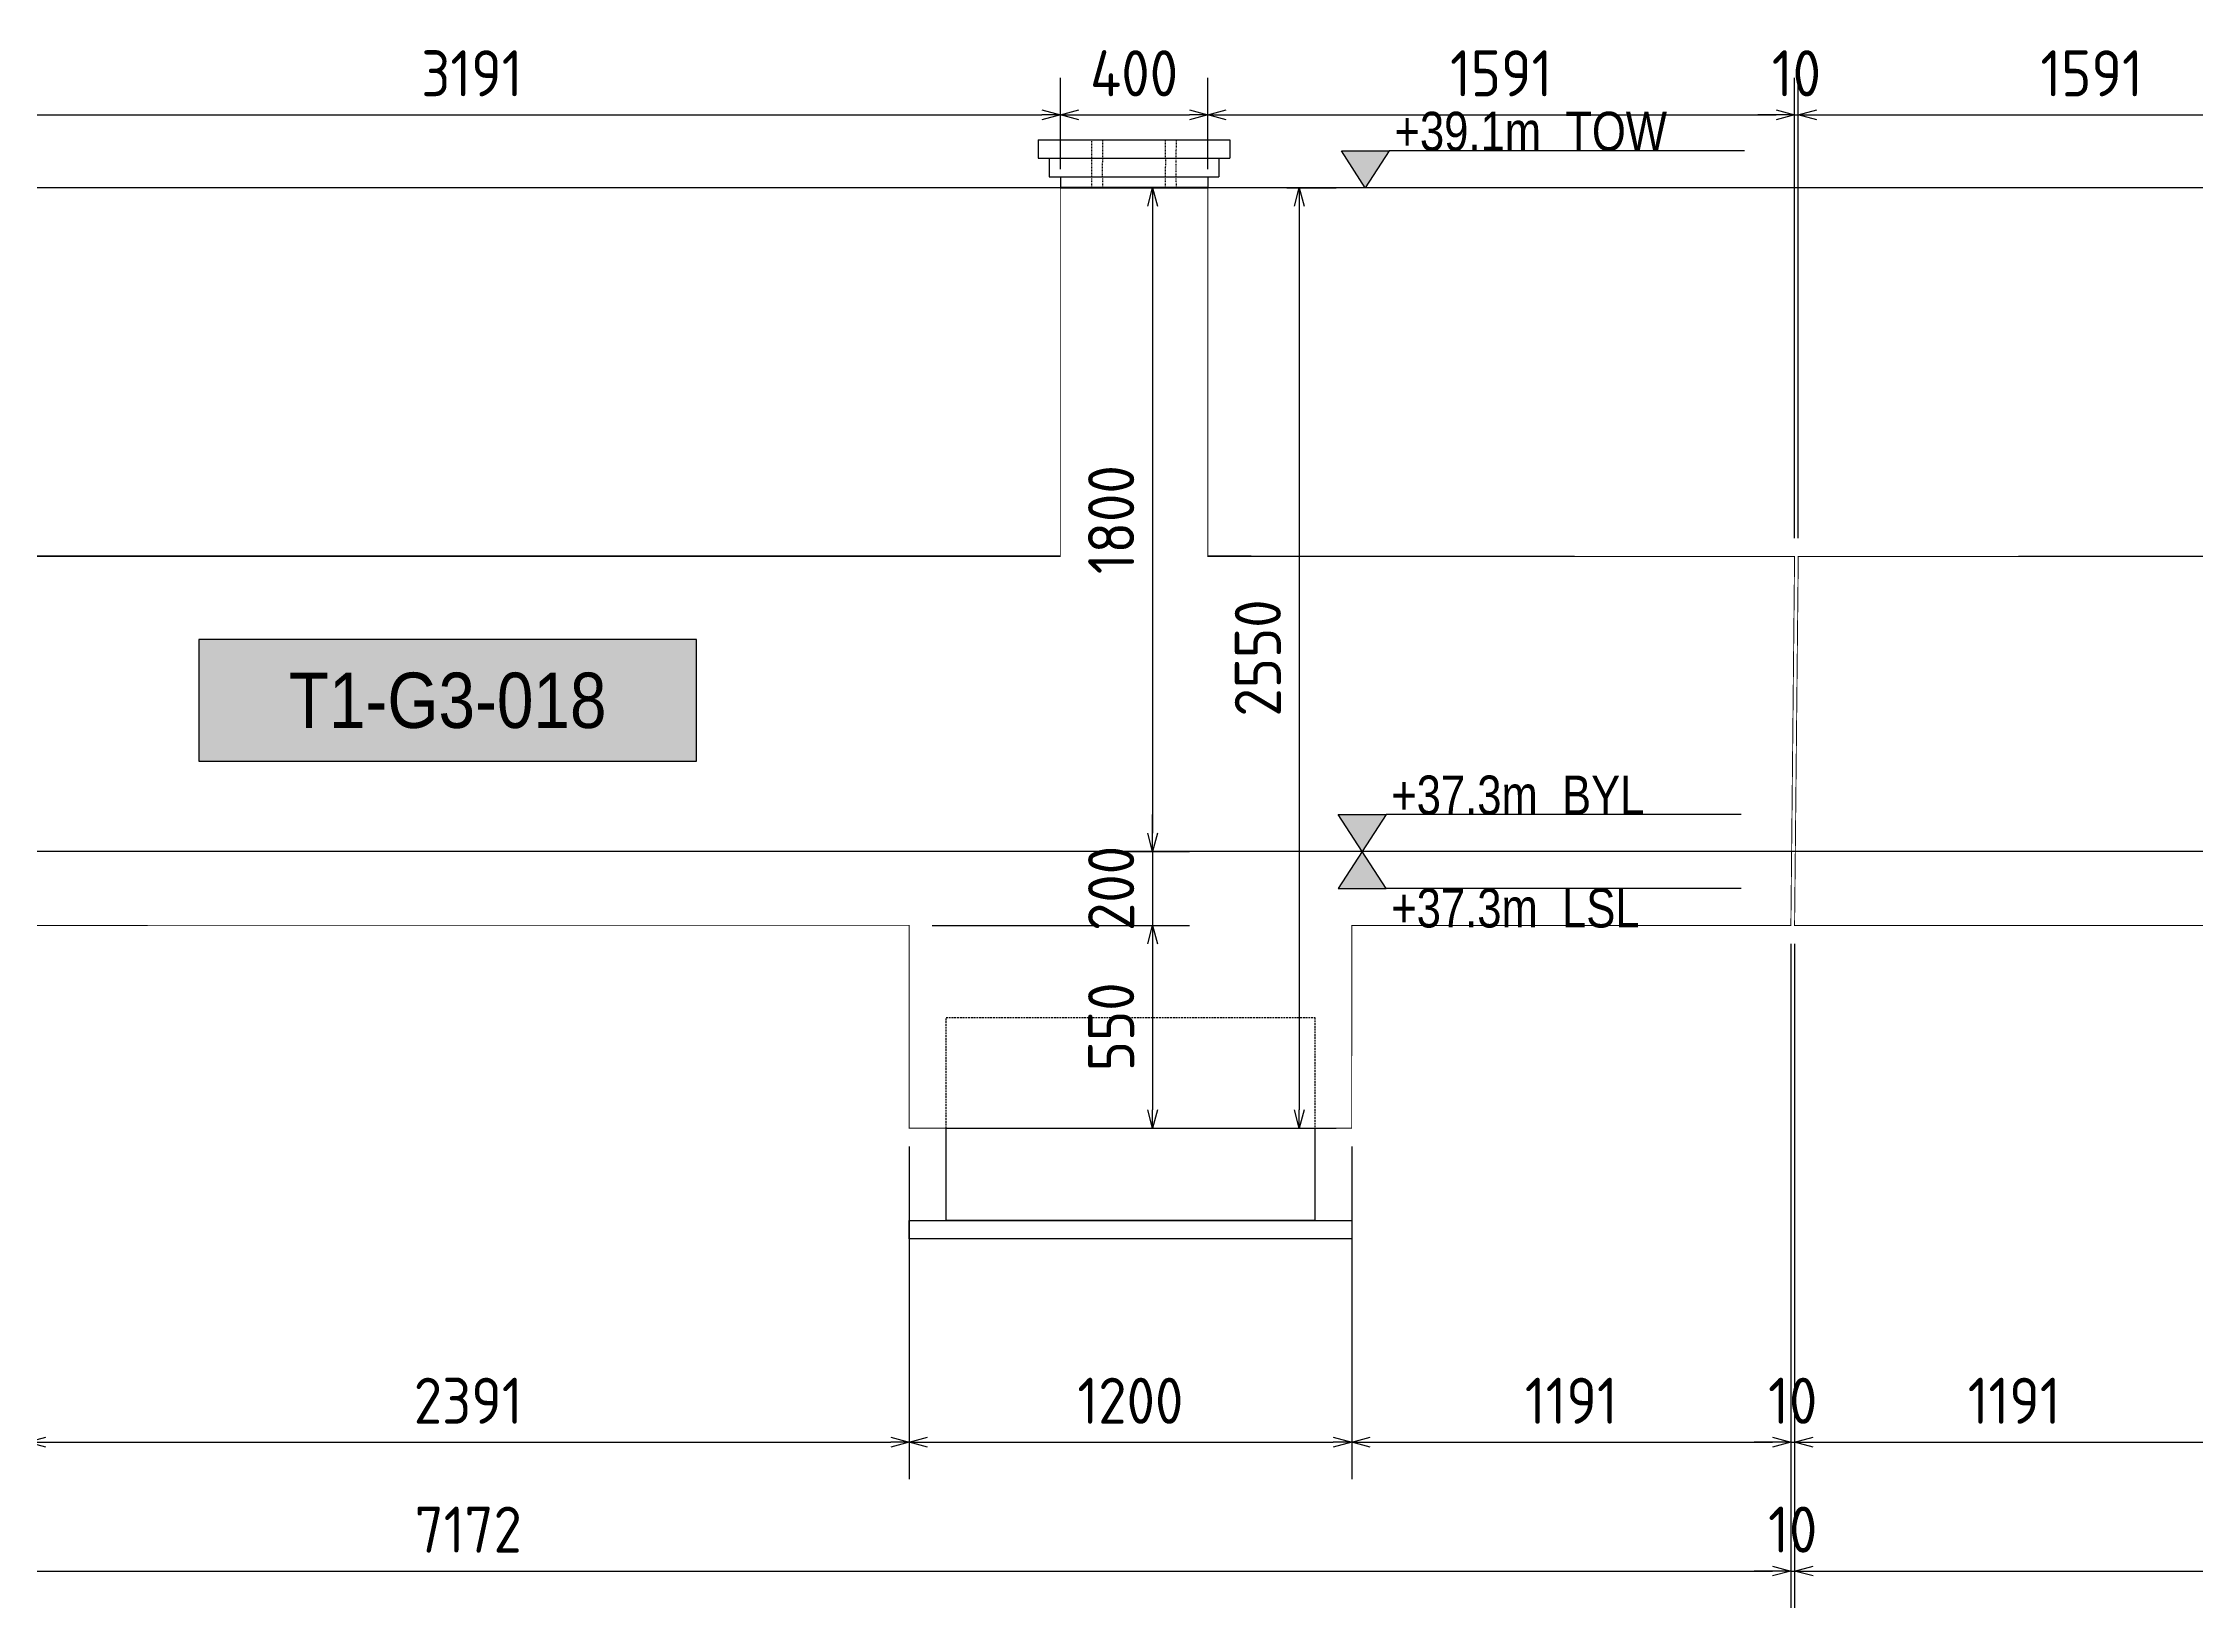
# Model space of a CAD drawing. Header units: centimetres. Extents: x -6122352 to 7132207, y -1694241 to 1947892.
# Drawn here: x 3274010 to 3279849, y 50734 to 54977 of the extents above; entities that cross this region are included whole.
import ezdxf
from ezdxf.enums import TextEntityAlignment as Align

# ---------------------------------------------------------------- set-up
doc = ezdxf.new("R2010")
doc.units = ezdxf.units.CM
doc.header["$MEASUREMENT"] = 0
doc.header["$PDMODE"] = 66
doc.header["$PDSIZE"] = 100
for name, pattern in [('23585-XR-AR-END-SETTING OUT PLAN$0$HIDDEN', [0.375, 0.25, -0.125]), ('DASHED2', [0.375, 0.25, -0.125]), ('DXK_LINE_DOT2', [3.9198, 1.9599, -1.9599])]:
    doc.linetypes.add(name, pattern=pattern)
for name, color, linetype in [('@MI-TYPE-01', 30, 'Continuous'), ('JML-Dimension', 1, 'Continuous'), ('PANEL-TAGS', 7, 'Continuous'), ('SECTION', 130, 'Continuous')]:
    doc.layers.add(name, color=color, linetype=linetype)
doc.styles.add('PANELTAG_STYLE', font='arial.ttf')
doc.styles.add('Schueco-BEMSTIL', font='isocpeur.ttf', dxfattribs={"width": 0.9})
doc.styles.add('txt-Pisa-std', font='arial.ttf', dxfattribs={"width": 0.8})
doc.dimstyles.new('MI- JWC-TXT-2.5 MM', dxfattribs={"dimscale": 1.5, "dimtxt": 2.5, "dimasz": 1, "dimexe": 2, "dimexo": 1, "dimgap": 1, "dimtad": 1, "dimdec": 0, "dimdsep": 46, "dimtxsty": 'Schueco-BEMSTIL', "dimblk": 'OPEN30', "dimcen": 0, "dimdle": 2, "dimclrd": 140, "dimclre": 8, "dimclrt": 40, "dimadec": 0, "dimazin": 2, "dimtfac": 1, "dimtdec": 0, "dimtix": 1, "dimtmove": 2, "dimatfit": 3, "dimldrblk": 'OPEN', "dimfxl": 2, "dimlwd": -1, "dimlwe": -1, "dimarcsym": 0})

# ---------------------------------------------------------------- blocks, each defined once
blk = doc.blocks.new('T1-FOOTING ELEVATION')
at = {"color": 9}
blk.add_lwpolyline([(-600, -250), (600, -250), (600, -300), (-600, -300)], close=True, dxfattribs=at)
at = {"layer": '@MI-TYPE-01', "color": 114, "linetype": '23585-XR-AR-END-SETTING OUT PLAN$0$HIDDEN', "ltscale": 20, "true_color": 0x139b48}
blk.add_lwpolyline([(-500, 0), (-500, 300), (500, 300), (500, 0)], dxfattribs=at)
at = {"layer": '@MI-TYPE-01', "color": 114, "true_color": 0x139b48}
blk.add_lwpolyline([(-500, 0), (500, 0), (500, -250), (-500, -250)], close=True, dxfattribs=at)
blk = doc.blocks.new('*U2058')
at = {"layer": 'JML-Dimension'}
h = blk.add_hatch(color=10, dxfattribs=at)
h.dxf.hatch_style = 1
h.paths.add_polyline_path([(0, 0), (-1.536000000000001, 2.370060967168342), (1.536000000000001, 2.370060967168342)])
blk.add_line((24.30826820831656, 2.370060967168342), (1.536000000000001, 2.370060967168342), dxfattribs=at)
blk.add_lwpolyline([(0, 0), (-1.536000000000001, 2.370060967168342), (1.536000000000001, 2.370060967168342), (0, 0)], dxfattribs=at)
at = {"color": 5, "style": 'txt-Pisa-std', "width": 0.8}
blk.add_attdef('+0.0', text='', height=2.5, dxfattribs=at).set_placement((1.870588582061714, 2.370060967168342), align=Align.BOTTOM_LEFT)
blk = doc.blocks.new('_Open30')
at = {"color": 0, "linetype": 'ByBlock', "lineweight": -2}
for p, q in [((-1, 0.26794919), (0, 0)), ((0, 0), (-1, -0.26794919)), ((0, 0), (-1, 0))]:
    blk.add_line(p, q, dxfattribs=at)
blk = doc.blocks.new('*D4578')
at = {"layer": '@MI-TYPE-01', "color": 8, "transparency": 16777216}
for p, q in [((3276903.188391729, 54585.10893821785), (3277118.177332902, 54585.10893821785)), ((3276903.188391729, 52785.10894261673), (3277118.177332902, 52785.10894261673))]:
    blk.add_line(p, q, dxfattribs=at)
at = {"layer": '@MI-TYPE-01', "color": 140, "transparency": 16777216}
blk.add_line((3277018.177332902, 54535.10893821785), (3277018.177332902, 52835.10894261673), dxfattribs=at)
at = {"layer": 'Defpoints', "color": 0, "transparency": 16777216}
for p in [(3276853.188391729, 54585.10893821785), (3276853.188391729, 52785.10894261673), (3277018.177332902, 52785.10894261673)]:
    blk.add_point(p, dxfattribs=at)
at = {"layer": '@MI-TYPE-01', "color": 140, "transparency": 16777216, "xscale": 50, "yscale": 50, "zscale": 50}
for p, rotation in [((3277018.177332902, 54585.10893821785), 90), ((3277018.177332902, 52785.10894261673), 270)]:
    blk.add_blockref('_Open30', p, dxfattribs=dict(at, rotation=rotation))
at = {"layer": '@MI-TYPE-01', "color": 40, "transparency": 16777216, "insert": (3276905.677332901, 53685.10894041635), "char_height": 125, "attachment_point": 5, "rotation": 90, "style": 'Schueco-BEMSTIL'}
blk.add_mtext('1800', dxfattribs=at)
blk = doc.blocks.new('_Open')
at = {"color": 0, "linetype": 'ByBlock', "lineweight": -2}
for p, q in [((-1, 0.1666666666666667), (0, 0)), ((-1, -0.1666666666666667), (0, 0)), ((0, 0), (-1, 0))]:
    blk.add_line(p, q, dxfattribs=at)
blk = doc.blocks.new('*D4579')
at = {"layer": '@MI-TYPE-01', "color": 140, "transparency": 16777216}
for p, q in [((3277018.177332904, 52835.10894261673), (3277018.177332904, 52885.10894261673)), ((3277018.177332904, 52785.10894261673), (3277018.177332904, 52584.79748709555)), ((3277018.177332904, 52534.79748709555), (3277018.177332904, 52484.79748709555))]:
    blk.add_line(p, q, dxfattribs=at)
at = {"layer": '@MI-TYPE-01', "color": 8, "transparency": 16777216}
for p, q in [((3276903.188391729, 52785.10894261673), (3277118.177332904, 52785.10894261673)), ((3276419.959018976, 52584.79748709555), (3277118.177332904, 52584.79748709555))]:
    blk.add_line(p, q, dxfattribs=at)
at = {"layer": 'Defpoints', "color": 0, "transparency": 16777216}
for p in [(3276853.188391729, 52785.10894261673), (3276369.959018976, 52584.79748709555), (3277018.177332904, 52584.79748709555)]:
    blk.add_point(p, dxfattribs=at)
at = {"layer": '@MI-TYPE-01', "color": 140, "transparency": 16777216, "xscale": 50, "yscale": 50, "zscale": 50}
for p, rotation in [((3277018.177332904, 52785.10894261673), 270), ((3277018.177332904, 52584.79748709555), 90)]:
    blk.add_blockref('_Open30', p, dxfattribs=dict(at, rotation=rotation))
at = {"layer": '@MI-TYPE-01', "color": 40, "transparency": 16777216, "insert": (3276905.677332903, 52684.9532148552), "char_height": 125, "attachment_point": 5, "rotation": 90, "style": 'Schueco-BEMSTIL'}
blk.add_mtext('200', dxfattribs=at)
blk = doc.blocks.new('*D4580')
at = {"layer": '@MI-TYPE-01', "color": 8, "transparency": 16777216}
for p, q in [((3276419.959018976, 52584.79748709555), (3277118.177332906, 52584.79748709555)), ((3277019.975025458, 52034.79748722301), (3277118.177332906, 52034.79748722301))]:
    blk.add_line(p, q, dxfattribs=at)
at = {"layer": '@MI-TYPE-01', "color": 140, "transparency": 16777216}
blk.add_line((3277018.177332906, 52534.79748709555), (3277018.177332906, 52084.79748722301), dxfattribs=at)
at = {"layer": 'Defpoints', "color": 0, "transparency": 16777216}
for p in [(3276369.959018976, 52584.79748709555), (3276969.975025458, 52034.79748722301), (3277018.177332906, 52034.79748722301)]:
    blk.add_point(p, dxfattribs=at)
at = {"layer": '@MI-TYPE-01', "color": 140, "transparency": 16777216, "xscale": 50, "yscale": 50, "zscale": 50}
for p, rotation in [((3277018.177332906, 52584.79748709555), 90), ((3277018.177332906, 52034.79748722301), 270)]:
    blk.add_blockref('_Open30', p, dxfattribs=dict(at, rotation=rotation))
at = {"layer": '@MI-TYPE-01', "color": 40, "transparency": 16777216, "insert": (3276905.677332905, 52309.79748715834), "char_height": 125, "attachment_point": 5, "rotation": 90, "style": 'Schueco-BEMSTIL'}
blk.add_mtext('550', dxfattribs=at)
blk = doc.blocks.new('*D4581')
at = {"layer": '@MI-TYPE-01', "color": 8, "transparency": 16777216}
for p, q in [((3277381.584682505, 54585.10894261673), (3277515.831659345, 54585.10894261673)), ((3277381.584682505, 52034.79748722301), (3277515.831659345, 52034.79748722301))]:
    blk.add_line(p, q, dxfattribs=at)
at = {"layer": '@MI-TYPE-01', "color": 140, "transparency": 16777216}
blk.add_line((3277415.831659345, 54535.10894261673), (3277415.831659345, 52084.79748722301), dxfattribs=at)
at = {"layer": 'Defpoints', "color": 0, "transparency": 16777216}
for p in [(3277331.584682505, 54585.10894261673), (3277331.584682505, 52034.79748722301), (3277415.831659345, 52034.79748722301)]:
    blk.add_point(p, dxfattribs=at)
at = {"layer": '@MI-TYPE-01', "color": 140, "transparency": 16777216, "xscale": 50, "yscale": 50, "zscale": 50}
for p, rotation in [((3277415.831659345, 54585.10894261673), 90), ((3277415.831659345, 52034.79748722301), 270)]:
    blk.add_blockref('_Open30', p, dxfattribs=dict(at, rotation=rotation))
at = {"layer": '@MI-TYPE-01', "color": 40, "transparency": 16777216, "insert": (3277303.331659344, 53309.95321491893), "char_height": 125, "attachment_point": 5, "rotation": 90, "style": 'Schueco-BEMSTIL'}
blk.add_mtext('2550', dxfattribs=at)
blk = doc.blocks.new('*D4593')
at = {"layer": '@MI-TYPE-01', "color": 8, "transparency": 16777216}
for p, q in [((3273967.028610311, 51984.79748722298), (3273967.028610311, 51083.24403222555)), ((3276357.895317592, 51984.79748722298), (3276357.895317592, 51083.24403222555))]:
    blk.add_line(p, q, dxfattribs=at)
at = {"layer": '@MI-TYPE-01', "color": 140, "transparency": 16777216}
blk.add_line((3274017.028610311, 51183.24403222555), (3276307.895317592, 51183.24403222555), dxfattribs=at)
at = {"layer": 'Defpoints', "color": 0, "transparency": 16777216}
for p in [(3273967.028610311, 52034.79748722298), (3276357.895317592, 52034.79748722298), (3276357.895317592, 51183.24403222555)]:
    blk.add_point(p, dxfattribs=at)
at = {"layer": '@MI-TYPE-01', "color": 140, "transparency": 16777216, "xscale": 50, "yscale": 50, "zscale": 50, "rotation": 180}
blk.add_blockref('_Open30', (3273967.028610311, 51183.24403222555), dxfattribs=at)
at = {"layer": '@MI-TYPE-01', "color": 140, "transparency": 16777216, "xscale": 50, "yscale": 50, "zscale": 50}
blk.add_blockref('_Open30', (3276357.895317592, 51183.24403222555), dxfattribs=at)
at = {"layer": '@MI-TYPE-01', "color": 40, "transparency": 16777216, "insert": (3275162.461963951, 51295.74403222555), "char_height": 125, "attachment_point": 5, "style": 'Schueco-BEMSTIL'}
blk.add_mtext('2391', dxfattribs=at)
blk = doc.blocks.new('*D4594')
at = {"layer": '@MI-TYPE-01', "color": 8, "transparency": 16777216}
for p, q in [((3276357.895317592, 51984.79748722298), (3276357.895317592, 51083.24403222555)), ((3277557.83529477, 51984.79748722298), (3277557.83529477, 51083.24403222555))]:
    blk.add_line(p, q, dxfattribs=at)
at = {"layer": '@MI-TYPE-01', "color": 140, "transparency": 16777216}
blk.add_line((3276407.895317592, 51183.24403222555), (3277507.83529477, 51183.24403222555), dxfattribs=at)
at = {"layer": 'Defpoints', "color": 0, "transparency": 16777216}
for p in [(3276357.895317592, 52034.79748722298), (3277557.83529477, 52034.79748722298), (3277557.83529477, 51183.24403222555)]:
    blk.add_point(p, dxfattribs=at)
at = {"layer": '@MI-TYPE-01', "color": 140, "transparency": 16777216, "xscale": 50, "yscale": 50, "zscale": 50, "rotation": 180}
blk.add_blockref('_Open30', (3276357.895317592, 51183.24403222555), dxfattribs=at)
at = {"layer": '@MI-TYPE-01', "color": 140, "transparency": 16777216, "xscale": 50, "yscale": 50, "zscale": 50}
blk.add_blockref('_Open30', (3277557.83529477, 51183.24403222555), dxfattribs=at)
at = {"layer": '@MI-TYPE-01', "color": 40, "transparency": 16777216, "insert": (3276957.865306181, 51295.74403222555), "char_height": 125, "attachment_point": 5, "style": 'Schueco-BEMSTIL'}
blk.add_mtext('1200', dxfattribs=at)
blk = doc.blocks.new('*D4595')
at = {"layer": '@MI-TYPE-01', "color": 8, "transparency": 16777216}
for p, q in [((3278748.58184237, 52534.79748716636), (3278748.58184237, 51083.24403222555)), ((3277557.83529477, 51984.79748722298), (3277557.83529477, 51083.24403222555))]:
    blk.add_line(p, q, dxfattribs=at)
at = {"layer": '@MI-TYPE-01', "color": 140, "transparency": 16777216}
blk.add_line((3277607.83529477, 51183.24403222555), (3278698.58184237, 51183.24403222555), dxfattribs=at)
at = {"layer": 'Defpoints', "color": 0, "transparency": 16777216}
for p in [(3278748.58184237, 52584.79748716636), (3277557.83529477, 52034.79748722298), (3278748.58184237, 51183.24403222555)]:
    blk.add_point(p, dxfattribs=at)
at = {"layer": '@MI-TYPE-01', "color": 140, "transparency": 16777216, "xscale": 50, "yscale": 50, "zscale": 50, "rotation": 180}
blk.add_blockref('_Open30', (3277557.83529477, 51183.24403222555), dxfattribs=at)
at = {"layer": '@MI-TYPE-01', "color": 140, "transparency": 16777216, "xscale": 50, "yscale": 50, "zscale": 50}
blk.add_blockref('_Open30', (3278748.58184237, 51183.24403222555), dxfattribs=at)
at = {"layer": '@MI-TYPE-01', "color": 40, "transparency": 16777216, "insert": (3278153.20856857, 51295.74403222555), "char_height": 125, "attachment_point": 5, "style": 'Schueco-BEMSTIL'}
blk.add_mtext('1191', dxfattribs=at)
blk = doc.blocks.new('*D4596')
at = {"layer": '@MI-TYPE-01', "color": 8, "transparency": 16777216}
for p, q in [((3278748.58184237, 52534.79748716636), (3278748.58184237, 51083.24403222555)), ((3278758.581842378, 52534.79748735044), (3278758.581842378, 51083.24403222555))]:
    blk.add_line(p, q, dxfattribs=at)
at = {"layer": '@MI-TYPE-01', "color": 140, "transparency": 16777216}
for p, q in [((3278698.58184237, 51183.24403222555), (3278648.58184237, 51183.24403222555)), ((3278748.58184237, 51183.24403222555), (3278758.581842378, 51183.24403222555)), ((3278808.581842378, 51183.24403222555), (3278858.581842378, 51183.24403222555))]:
    blk.add_line(p, q, dxfattribs=at)
at = {"layer": 'Defpoints', "color": 0, "transparency": 16777216}
for p in [(3278748.58184237, 52584.79748716636), (3278758.581842378, 52584.79748735044), (3278758.581842378, 51183.24403222555)]:
    blk.add_point(p, dxfattribs=at)
at = {"layer": '@MI-TYPE-01', "color": 140, "transparency": 16777216, "xscale": 50, "yscale": 50, "zscale": 50}
blk.add_blockref('_Open30', (3278748.58184237, 51183.24403222555), dxfattribs=at)
at = {"layer": '@MI-TYPE-01', "color": 140, "transparency": 16777216, "xscale": 50, "yscale": 50, "zscale": 50, "rotation": 180}
blk.add_blockref('_Open30', (3278758.581842378, 51183.24403222555), dxfattribs=at)
at = {"layer": '@MI-TYPE-01', "color": 40, "transparency": 16777216, "insert": (3278753.581842374, 51295.74403222555), "char_height": 125, "attachment_point": 5, "style": 'Schueco-BEMSTIL'}
blk.add_mtext('10', dxfattribs=at)
blk = doc.blocks.new('*D4597')
at = {"layer": '@MI-TYPE-01', "color": 8, "transparency": 16777216}
for p, q in [((3278758.581842378, 52534.79748735044), (3278758.581842378, 51083.24403222555)), ((3279949.300378562, 51984.79748722298), (3279949.300378562, 51083.24403222555))]:
    blk.add_line(p, q, dxfattribs=at)
at = {"layer": '@MI-TYPE-01', "color": 140, "transparency": 16777216}
blk.add_line((3278808.581842378, 51183.24403222555), (3279899.300378562, 51183.24403222555), dxfattribs=at)
at = {"layer": 'Defpoints', "color": 0, "transparency": 16777216}
for p in [(3278758.581842378, 52584.79748735044), (3279949.300378562, 52034.79748722298), (3279949.300378562, 51183.24403222555)]:
    blk.add_point(p, dxfattribs=at)
at = {"layer": '@MI-TYPE-01', "color": 140, "transparency": 16777216, "xscale": 50, "yscale": 50, "zscale": 50, "rotation": 180}
blk.add_blockref('_Open30', (3278758.581842378, 51183.24403222555), dxfattribs=at)
at = {"layer": '@MI-TYPE-01', "color": 140, "transparency": 16777216, "xscale": 50, "yscale": 50, "zscale": 50}
blk.add_blockref('_Open30', (3279949.300378562, 51183.24403222555), dxfattribs=at)
at = {"layer": '@MI-TYPE-01', "color": 40, "transparency": 16777216, "insert": (3279353.94111047, 51295.74403222555), "char_height": 125, "attachment_point": 5, "style": 'Schueco-BEMSTIL'}
blk.add_mtext('1191', dxfattribs=at)
blk = doc.blocks.new('*D4617')
at = {"layer": '@MI-TYPE-01', "color": 8, "transparency": 16777216}
for p, q in [((3271576.490227275, 52534.79748724586), (3271576.490227275, 50733.8923205129)), ((3278748.58184237, 52534.79748716636), (3278748.58184237, 50733.8923205129))]:
    blk.add_line(p, q, dxfattribs=at)
at = {"layer": '@MI-TYPE-01', "color": 140, "transparency": 16777216}
blk.add_line((3271626.490227275, 50833.8923205129), (3278698.58184237, 50833.8923205129), dxfattribs=at)
at = {"layer": 'Defpoints', "color": 0, "transparency": 16777216}
for p in [(3271576.490227275, 52584.79748724586), (3278748.58184237, 52584.79748716636), (3278748.58184237, 50833.8923205129)]:
    blk.add_point(p, dxfattribs=at)
at = {"layer": '@MI-TYPE-01', "color": 140, "transparency": 16777216, "xscale": 50, "yscale": 50, "zscale": 50, "rotation": 180}
blk.add_blockref('_Open30', (3271576.490227275, 50833.8923205129), dxfattribs=at)
at = {"layer": '@MI-TYPE-01', "color": 140, "transparency": 16777216, "xscale": 50, "yscale": 50, "zscale": 50}
blk.add_blockref('_Open30', (3278748.58184237, 50833.8923205129), dxfattribs=at)
at = {"layer": '@MI-TYPE-01', "color": 40, "transparency": 16777216, "insert": (3275162.536034822, 50946.3923205129), "char_height": 125, "attachment_point": 5, "style": 'Schueco-BEMSTIL'}
blk.add_mtext('7172', dxfattribs=at)
blk = doc.blocks.new('*D4618')
at = {"layer": '@MI-TYPE-01', "color": 8, "transparency": 16777216}
for p, q in [((3278748.58184237, 52534.79748716636), (3278748.58184237, 50733.8923205129)), ((3278758.581842378, 52534.79748735044), (3278758.581842378, 50733.8923205129))]:
    blk.add_line(p, q, dxfattribs=at)
at = {"layer": '@MI-TYPE-01', "color": 140, "transparency": 16777216}
for p, q in [((3278698.58184237, 50833.8923205129), (3278648.58184237, 50833.8923205129)), ((3278748.58184237, 50833.8923205129), (3278758.581842378, 50833.8923205129)), ((3278808.581842378, 50833.8923205129), (3278858.581842378, 50833.8923205129))]:
    blk.add_line(p, q, dxfattribs=at)
at = {"layer": 'Defpoints', "color": 0, "transparency": 16777216}
for p in [(3278748.58184237, 52584.79748716636), (3278758.581842378, 52584.79748735044), (3278758.581842378, 50833.8923205129)]:
    blk.add_point(p, dxfattribs=at)
at = {"layer": '@MI-TYPE-01', "color": 140, "transparency": 16777216, "xscale": 50, "yscale": 50, "zscale": 50}
blk.add_blockref('_Open30', (3278748.58184237, 50833.8923205129), dxfattribs=at)
at = {"layer": '@MI-TYPE-01', "color": 140, "transparency": 16777216, "xscale": 50, "yscale": 50, "zscale": 50, "rotation": 180}
blk.add_blockref('_Open30', (3278758.581842378, 50833.8923205129), dxfattribs=at)
at = {"layer": '@MI-TYPE-01', "color": 40, "transparency": 16777216, "insert": (3278753.581842374, 50946.3923205129), "char_height": 125, "attachment_point": 5, "style": 'Schueco-BEMSTIL'}
blk.add_mtext('10', dxfattribs=at)
blk = doc.blocks.new('*D4619')
at = {"layer": '@MI-TYPE-01', "color": 8, "transparency": 16777216}
for p, q in [((3278758.581842378, 52534.79748735044), (3278758.581842378, 50733.8923205129)), ((3284340.334338591, 51984.79748722298), (3284340.334338591, 50733.8923205129))]:
    blk.add_line(p, q, dxfattribs=at)
at = {"layer": '@MI-TYPE-01', "color": 140, "transparency": 16777216}
blk.add_line((3278808.581842378, 50833.8923205129), (3284290.334338591, 50833.8923205129), dxfattribs=at)
at = {"layer": 'Defpoints', "color": 0, "transparency": 16777216}
for p in [(3278758.581842378, 52584.79748735044), (3284340.334338591, 52034.79748722298), (3284340.334338591, 50833.8923205129)]:
    blk.add_point(p, dxfattribs=at)
at = {"layer": '@MI-TYPE-01', "color": 140, "transparency": 16777216, "xscale": 50, "yscale": 50, "zscale": 50, "rotation": 180}
blk.add_blockref('_Open30', (3278758.581842378, 50833.8923205129), dxfattribs=at)
at = {"layer": '@MI-TYPE-01', "color": 140, "transparency": 16777216, "xscale": 50, "yscale": 50, "zscale": 50}
blk.add_blockref('_Open30', (3284340.334338591, 50833.8923205129), dxfattribs=at)
at = {"layer": '@MI-TYPE-01', "color": 40, "transparency": 16777216, "insert": (3281549.458090484, 50946.3923205129), "char_height": 125, "attachment_point": 5, "style": 'Schueco-BEMSTIL'}
blk.add_mtext('5582', dxfattribs=at)
blk = doc.blocks.new('PANELTAG')
at = {"layer": 'PANEL-TAGS', "color": 1}
blk.add_lwpolyline([(-13.49999999999989, -3.300000000000182), (13.50000000000011, -3.300000000000182), (13.50000000000011, 3.299999999999727), (-13.49999999999989, 3.299999999999727)], close=True, dxfattribs=at)
at = {"layer": 'PANEL-TAGS', "color": 40, "true_color": 0xffd700}
blk.add_solid([(-13.49999999999989, -3.300000000000182), (13.50000000000011, -3.300000000000182), (-13.49999999999989, 3.299999999999727), (13.50000000000011, 3.299999999999727)], dxfattribs=at)
at = {"layer": 'PANEL-TAGS', "color": 5, "style": 'PANELTAG_STYLE', "width": 0.85}
blk.add_attdef('TAGNO', text='', height=3, dxfattribs=at).set_placement((1.13686837721616e-13, -4.547473508864641e-13), align=Align.MIDDLE)
blk = doc.blocks.new('*D4633')
at = {"layer": '@MI-TYPE-01', "color": 8, "transparency": 16777216}
for p, q in [((3273577.030670524, 54635.1089426167), (3273577.030670524, 54882.96804709174)), ((3276767.873731231, 54635.10894118797), (3276767.873731231, 54882.96804709174))]:
    blk.add_line(p, q, dxfattribs=at)
at = {"layer": '@MI-TYPE-01', "color": 140, "transparency": 16777216}
blk.add_line((3273627.030670524, 54782.96804709174), (3276717.873731231, 54782.96804709174), dxfattribs=at)
at = {"layer": 'Defpoints', "color": 0, "transparency": 16777216}
for p in [(3276767.873731231, 54782.96804709174), (3273577.030670524, 54585.1089426167), (3276767.873731231, 54585.10894118797)]:
    blk.add_point(p, dxfattribs=at)
at = {"layer": '@MI-TYPE-01', "color": 140, "transparency": 16777216, "xscale": 50, "yscale": 50, "zscale": 50, "rotation": 180}
blk.add_blockref('_Open30', (3273577.030670524, 54782.96804709174), dxfattribs=at)
at = {"layer": '@MI-TYPE-01', "color": 140, "transparency": 16777216, "xscale": 50, "yscale": 50, "zscale": 50}
blk.add_blockref('_Open30', (3276767.873731231, 54782.96804709174), dxfattribs=at)
at = {"layer": '@MI-TYPE-01', "color": 40, "transparency": 16777216, "insert": (3275172.452200877, 54895.46804709174), "char_height": 125, "attachment_point": 5, "style": 'Schueco-BEMSTIL'}
blk.add_mtext('3191', dxfattribs=at)
blk = doc.blocks.new('*D4634')
at = {"layer": '@MI-TYPE-01', "color": 8, "transparency": 16777216}
for p, q in [((3276767.873731231, 54635.10894118797), (3276767.873731231, 54882.96804709174)), ((3277167.873731228, 54635.1089426167), (3277167.873731228, 54882.96804709174))]:
    blk.add_line(p, q, dxfattribs=at)
at = {"layer": '@MI-TYPE-01', "color": 140, "transparency": 16777216}
blk.add_line((3276817.873731231, 54782.96804709174), (3277117.873731228, 54782.96804709174), dxfattribs=at)
at = {"layer": 'Defpoints', "color": 0, "transparency": 16777216}
for p in [(3277167.873731228, 54782.96804709174), (3276767.873731231, 54585.10894118797), (3277167.873731228, 54585.1089426167)]:
    blk.add_point(p, dxfattribs=at)
at = {"layer": '@MI-TYPE-01', "color": 140, "transparency": 16777216, "xscale": 50, "yscale": 50, "zscale": 50, "rotation": 180}
blk.add_blockref('_Open30', (3276767.873731231, 54782.96804709174), dxfattribs=at)
at = {"layer": '@MI-TYPE-01', "color": 140, "transparency": 16777216, "xscale": 50, "yscale": 50, "zscale": 50}
blk.add_blockref('_Open30', (3277167.873731228, 54782.96804709174), dxfattribs=at)
at = {"layer": '@MI-TYPE-01', "color": 40, "transparency": 16777216, "insert": (3276967.873731229, 54895.46804709174), "char_height": 125, "attachment_point": 5, "style": 'Schueco-BEMSTIL'}
blk.add_mtext('400', dxfattribs=at)
blk = doc.blocks.new('*D4635')
at = {"layer": '@MI-TYPE-01', "color": 8, "transparency": 16777216}
for p, q in [((3277167.873731228, 54635.1089426167), (3277167.873731228, 54882.96804709174)), ((3278758.576261542, 53635.10894094985), (3278758.576261542, 54882.96804709174))]:
    blk.add_line(p, q, dxfattribs=at)
at = {"layer": '@MI-TYPE-01', "color": 140, "transparency": 16777216}
blk.add_line((3277217.873731228, 54782.96804709174), (3278708.576261542, 54782.96804709174), dxfattribs=at)
at = {"layer": 'Defpoints', "color": 0, "transparency": 16777216}
for p in [(3278758.576261542, 54782.96804709174), (3277167.873731228, 54585.1089426167), (3278758.576261542, 53585.10894094985)]:
    blk.add_point(p, dxfattribs=at)
at = {"layer": '@MI-TYPE-01', "color": 140, "transparency": 16777216, "xscale": 50, "yscale": 50, "zscale": 50, "rotation": 180}
blk.add_blockref('_Open30', (3277167.873731228, 54782.96804709174), dxfattribs=at)
at = {"layer": '@MI-TYPE-01', "color": 140, "transparency": 16777216, "xscale": 50, "yscale": 50, "zscale": 50}
blk.add_blockref('_Open30', (3278758.576261542, 54782.96804709174), dxfattribs=at)
at = {"layer": '@MI-TYPE-01', "color": 40, "transparency": 16777216, "insert": (3277963.224996385, 54895.46804709174), "char_height": 125, "attachment_point": 5, "style": 'Schueco-BEMSTIL'}
blk.add_mtext('1591', dxfattribs=at)
blk = doc.blocks.new('*D4636')
at = {"layer": '@MI-TYPE-01', "color": 8, "transparency": 16777216}
for p, q in [((3278758.576261542, 53635.10894094985), (3278758.576261542, 54882.96804709174)), ((3278768.576261539, 53635.10893853211), (3278768.576261539, 54882.96804709174))]:
    blk.add_line(p, q, dxfattribs=at)
at = {"layer": '@MI-TYPE-01', "color": 140, "transparency": 16777216}
for p, q in [((3278708.576261542, 54782.96804709174), (3278658.576261542, 54782.96804709174)), ((3278758.576261542, 54782.96804709174), (3278768.576261539, 54782.96804709174)), ((3278818.576261539, 54782.96804709174), (3278868.576261539, 54782.96804709174))]:
    blk.add_line(p, q, dxfattribs=at)
at = {"layer": 'Defpoints', "color": 0, "transparency": 16777216}
for p in [(3278768.576261539, 54782.96804709174), (3278758.576261542, 53585.10894094985), (3278768.576261539, 53585.10893853211)]:
    blk.add_point(p, dxfattribs=at)
at = {"layer": '@MI-TYPE-01', "color": 140, "transparency": 16777216, "xscale": 50, "yscale": 50, "zscale": 50}
blk.add_blockref('_Open30', (3278758.576261542, 54782.96804709174), dxfattribs=at)
at = {"layer": '@MI-TYPE-01', "color": 140, "transparency": 16777216, "xscale": 50, "yscale": 50, "zscale": 50, "rotation": 180}
blk.add_blockref('_Open30', (3278768.576261539, 54782.96804709174), dxfattribs=at)
at = {"layer": '@MI-TYPE-01', "color": 40, "transparency": 16777216, "insert": (3278763.576261541, 54895.46804709174), "char_height": 125, "attachment_point": 5, "style": 'Schueco-BEMSTIL'}
blk.add_mtext('10', dxfattribs=at)
blk = doc.blocks.new('*D4637')
at = {"layer": '@MI-TYPE-01', "color": 8, "transparency": 16777216}
for p, q in [((3278768.576261539, 53635.10893853211), (3278768.576261539, 54882.96804709174)), ((3280359.278791696, 54635.10893822687), (3280359.278791696, 54882.96804709174))]:
    blk.add_line(p, q, dxfattribs=at)
at = {"layer": '@MI-TYPE-01', "color": 140, "transparency": 16777216}
blk.add_line((3278818.576261539, 54782.96804709174), (3280309.278791696, 54782.96804709174), dxfattribs=at)
at = {"layer": 'Defpoints', "color": 0, "transparency": 16777216}
for p in [(3280359.278791696, 54782.96804709174), (3280359.278791696, 54585.10893822687), (3278768.576261539, 53585.10893853211)]:
    blk.add_point(p, dxfattribs=at)
at = {"layer": '@MI-TYPE-01', "color": 140, "transparency": 16777216, "xscale": 50, "yscale": 50, "zscale": 50, "rotation": 180}
blk.add_blockref('_Open30', (3278768.576261539, 54782.96804709174), dxfattribs=at)
at = {"layer": '@MI-TYPE-01', "color": 140, "transparency": 16777216, "xscale": 50, "yscale": 50, "zscale": 50}
blk.add_blockref('_Open30', (3280359.278791696, 54782.96804709174), dxfattribs=at)
at = {"layer": '@MI-TYPE-01', "color": 40, "transparency": 16777216, "insert": (3279563.927526617, 54895.46804709174), "char_height": 125, "attachment_point": 5, "style": 'Schueco-BEMSTIL'}
blk.add_mtext('1591', dxfattribs=at)
blk = doc.blocks.new('COPING')
at = {"color": 144, "linetype": 'Continuous', "true_color": 0x1571b2}
for p, q in [((-40577.10441274117, 19537.31819962127), (-40057.10441274117, 19537.31819962127)), ((-40577.10441274117, 19537.31819962127), (-40577.10441274117, 19487.31819962127)), ((-40057.10441274117, 19537.31819962127), (-40057.10441274117, 19487.31819962127)), ((-40577.10441274117, 19487.31819962127), (-40057.10441274117, 19487.31819962127)), ((-40547.10441274117, 19487.31819962127), (-40547.10441274117, 19437.31819962127)), ((-40087.10441274117, 19487.31819962127), (-40087.10441274117, 19437.31819962127)), ((-40547.10441274117, 19437.31819962127), (-40087.10441274117, 19437.31819962127)), ((-40517.10441274117, 19437.31819962127), (-40517.10441274117, 19407.31819962127)), ((-40517.10441274117, 19407.31819962127), (-40117.10441274117, 19407.31819962127)), ((-40117.10441274117, 19437.31819962127), (-40117.10441274117, 19407.31819962127))]:
    blk.add_line(p, q, dxfattribs=at)
at = {"color": 144, "linetype": 'DXK_LINE_DOT2', "true_color": 0x1571b2}
for p, q in [((-40432.10441274117, 19437.31819962127), (-40432.10441274117, 19537.31819962127)), ((-40402.10441274117, 19487.31819962127), (-40402.10441274117, 19537.31819962127)), ((-40232.10441274117, 19487.31819962127), (-40232.10441274117, 19537.31819962127)), ((-40203.10922221278, 19487.31819962127), (-40202.10441274117, 19537.31819962127)), ((-40403.09810947614, 19437.87117692497), (-40402.11031066308, 19487.02471503166)), ((-40232.09851481925, 19437.61168421088), (-40231.11071600619, 19486.76522231757)), ((-40203.10922221278, 19438.40913096963), (-40203.10922221278, 19486.48105087838)), ((-40432.10441274117, 19407.31819962127), (-40432.10441274117, 19437.31819962127)), ((-40402.10441274117, 19407.31819962127), (-40402.10441274117, 19437.31819962127)), ((-40232.10441274117, 19407.31819962127), (-40232.10441274117, 19437.31819962127)), ((-40202.10441274117, 19407.31819962127), (-40203.10922221278, 19437.31819962127))]:
    blk.add_line(p, q, dxfattribs=at)

msp = doc.modelspace()

# ---------------------------------------------------------------- linework, layer by layer
at = {"color": 160, "linetype": 'DASHED2', "ltscale": 5}
for points in [[(3283940.296436654, 54585.1089426167), (3264302.436927244, 54585.1089426167)], [(3284350.312751508, 52785.1089426167), (3264302.436927244, 52785.1089426167)]]:
    msp.add_lwpolyline(points, dxfattribs=at)
at = {"layer": '@MI-TYPE-01', "color": 30, "ltscale": 20, "const_width": 2.5}
for points in [[(3271576.490227275, 52594.79748651349), (3271586.468640236, 53585.10894191561), (3273177.030670367, 53585.10894179065), (3273177.030670531, 54585.10894178785), (3273577.030670524, 54585.10894172454), (3273577.030670378, 53585.10894172452), (3276767.873731079, 53585.10894118607), (3276767.873731231, 54585.10894118797), (3277167.873731228, 54585.10894113488), (3277167.873731075, 53585.10894112464), (3278758.576261542, 53585.10894094985), (3278748.58184237, 52584.79748716636), (3277557.879311899, 52584.7974872796), (3277557.83529477, 52034.79748722298), (3276357.895317592, 52034.79748722298), (3276357.895317699, 52584.79748702548), (3273967.052257409, 52584.79748742048), (3273967.028610311, 52034.79748722298), (3272767.052257401, 52034.79748722298), (3272767.052257401, 52584.79748720011), (3271576.490227275, 52584.79748724586)], [(3284340.334338591, 52034.79748722298), (3284350.312751784, 54585.10893767791), (3283950.312751709, 54585.10893777573), (3283950.312751586, 53585.10893775708), (3280759.278791565, 53585.10893815516), (3280759.278791685, 54585.10893817747), (3280359.278791696, 54585.10893822687), (3280359.278791565, 53585.10893825571), (3278768.576261539, 53585.10893853211), (3278758.581842378, 52584.79748735044), (3279949.284372416, 52584.79748709552), (3279949.300378562, 52034.79748722298), (3281149.300378559, 52034.79748722298), (3281149.300378559, 52034.79748722298), (3281149.300378634, 52584.79748722298), (3283540.334338606, 52584.79748690965), (3283540.334338635, 52034.79748722298), (3284340.334338576, 52034.79748752847)]]:
    msp.add_lwpolyline(points, dxfattribs=at)

# ---------------------------------------------------------------- block references
msp.add_blockref('COPING', (3317284.97814397, 35177.79074154014))
at = {"layer": '@MI-TYPE-01', "color": 30}
msp.add_blockref('T1-FOOTING ELEVATION', (3276957.895317927, 52034.79748862771), dxfattribs=at)
at = {"layer": 'PANEL-TAGS'}
ref = msp.add_blockref('PANELTAG', (3275106.83170569, 53195.22142633423), dxfattribs=dict(at, xscale=50, yscale=50, zscale=50))
ref.add_attrib('TAGNO', 'T1-G3-018', dxfattribs={"color": 5, "height": 150, "style": 'PANELTAG_STYLE', "width": 0.8499999999999999}).set_placement((3275106.83170569, 53195.22142633423), align=Align.MIDDLE_CENTER)
at = {"layer": 'SECTION', "color": 6}
ref = msp.add_blockref('*U2058', (3277594.70875357, 54585.1089426142), dxfattribs=dict(at, xscale=42.30147098076819, yscale=42.30147098076819, zscale=42.30147098076819))
ref.add_attrib('+0.0', '+39.1m  TOW', (3277673.837402228, 54685.36600783808), dxfattribs={"layer": 'JML-Dimension', "color": 5, "height": 105.7536774519205, "style": 'txt-Pisa-std', "width": 0.8})
ref = msp.add_blockref('*U2058', (3277585.857289343, 52785.1089426167), dxfattribs=dict(at, xscale=42.30147098076819, yscale=42.30147098076819, zscale=42.30147098076819))
ref.add_attrib('+0.0', '+37.3m  BYL', (3277664.985938001, 52885.36600784058), dxfattribs={"layer": 'JML-Dimension', "color": 5, "height": 105.7536774519205, "style": 'txt-Pisa-std', "width": 0.8})
ref = msp.add_blockref('*U2058', (3277585.857289343, 52785.1089426167), dxfattribs=dict(at, xscale=-42.30147098076819, yscale=42.30147098076819, zscale=42.30147098076819, rotation=180))
ref.add_attrib('+0.0', '+37.3m  LSL', (3277664.985938001, 52579.17033751079), dxfattribs={"layer": 'JML-Dimension', "color": 5, "height": 105.7536774519205, "style": 'txt-Pisa-std', "width": 0.8})

# ---------------------------------------------------------------- dimensions: what is measured, and where the dimension line sits
at = {"layer": '@MI-TYPE-01'}
for base, p1, p2, picture, middle in [((3276767.873731231, 54782.96804709174), (3273577.030670524, 54585.1089426167), (3276767.873731231, 54585.10894118797), '*D4633', (3275172.452200877, 54895.46804709174)), ((3277167.873731228, 54782.96804709174), (3276767.873731231, 54585.10894118797), (3277167.873731228, 54585.1089426167), '*D4634', (3276967.873731229, 54895.46804709174)), ((3278758.576261542, 54782.96804709174), (3277167.873731228, 54585.1089426167), (3278758.576261542, 53585.10894094985), '*D4635', (3277963.224996385, 54895.46804709174)), ((3278768.576261539, 54782.96804709174), (3278758.576261542, 53585.10894094985), (3278768.576261539, 53585.10893853211), '*D4636', (3278763.576261541, 54895.46804709174)), ((3280359.278791696, 54782.96804709174), (3278768.576261539, 53585.10893853211), (3280359.278791696, 54585.10893822687), '*D4637', (3279563.927526617, 54895.46804709174)), ((3278748.58184237, 50833.8923205129), (3271576.490227275, 52584.79748724586), (3278748.58184237, 52584.79748716636), '*D4617', (3275162.536034822, 50946.3923205129)), ((3278748.58184237, 51183.24403222555), (3277557.83529477, 52034.79748722298), (3278748.58184237, 52584.79748716636), '*D4595', (3278153.20856857, 51295.74403222555)), ((3278758.581842378, 51183.24403222555), (3278748.58184237, 52584.79748716636), (3278758.581842378, 52584.79748735044), '*D4596', (3278753.581842374, 51295.74403222555)), ((3278758.581842378, 50833.8923205129), (3278748.58184237, 52584.79748716636), (3278758.581842378, 52584.79748735044), '*D4618', (3278753.581842374, 50946.3923205129)), ((3279949.300378562, 51183.24403222555), (3278758.581842378, 52584.79748735044), (3279949.300378562, 52034.79748722298), '*D4597', (3279353.94111047, 51295.74403222555)), ((3284340.334338591, 50833.8923205129), (3278758.581842378, 52584.79748735044), (3284340.334338591, 52034.79748722298), '*D4619', (3281549.458090484, 50946.3923205129)), ((3276357.895317592, 51183.24403222555), (3273967.028610311, 52034.79748722298), (3276357.895317592, 52034.79748722298), '*D4593', (3275162.461963951, 51295.74403222555)), ((3277557.83529477, 51183.24403222555), (3276357.895317592, 52034.79748722298), (3277557.83529477, 52034.79748722298), '*D4594', (3276957.865306181, 51295.74403222555))]:
    dim = msp.add_linear_dim(base=base, p1=p1, p2=p2, dimstyle='MI- JWC-TXT-2.5 MM', dxfattribs=at)
    dim.commit()
    dim.dimension.update_dxf_attribs({"geometry": picture, "text_midpoint": middle})
for base, p1, p2, picture, middle in [((3277018.177332902, 52785.10894261673), (3276853.188391727, 54585.10893821783), (3276853.188391727, 52785.1089426167), '*D4578', (3276905.677332901, 53685.10894041635)), ((3277415.831659345, 52034.79748722301), (3277331.584682503, 54585.1089426167), (3277331.584682503, 52034.79748722298), '*D4581', (3277303.331659344, 53309.95321491893)), ((3277018.177332904, 52584.79748709555), (3276853.188391727, 52785.1089426167), (3276369.959018974, 52584.79748709552), '*D4579', (3276905.677332903, 52684.9532148552)), ((3277018.177332906, 52034.79748722301), (3276369.959018974, 52584.79748709552), (3276969.975025456, 52034.79748722298), '*D4580', (3276905.677332905, 52309.79748715834))]:
    dim = msp.add_linear_dim(base=base, p1=p1, p2=p2, angle=90, dimstyle='MI- JWC-TXT-2.5 MM', dxfattribs=at)
    dim.commit()
    dim.dimension.update_dxf_attribs({"geometry": picture, "text_midpoint": middle})

doc.saveas('drawing.dxf')
